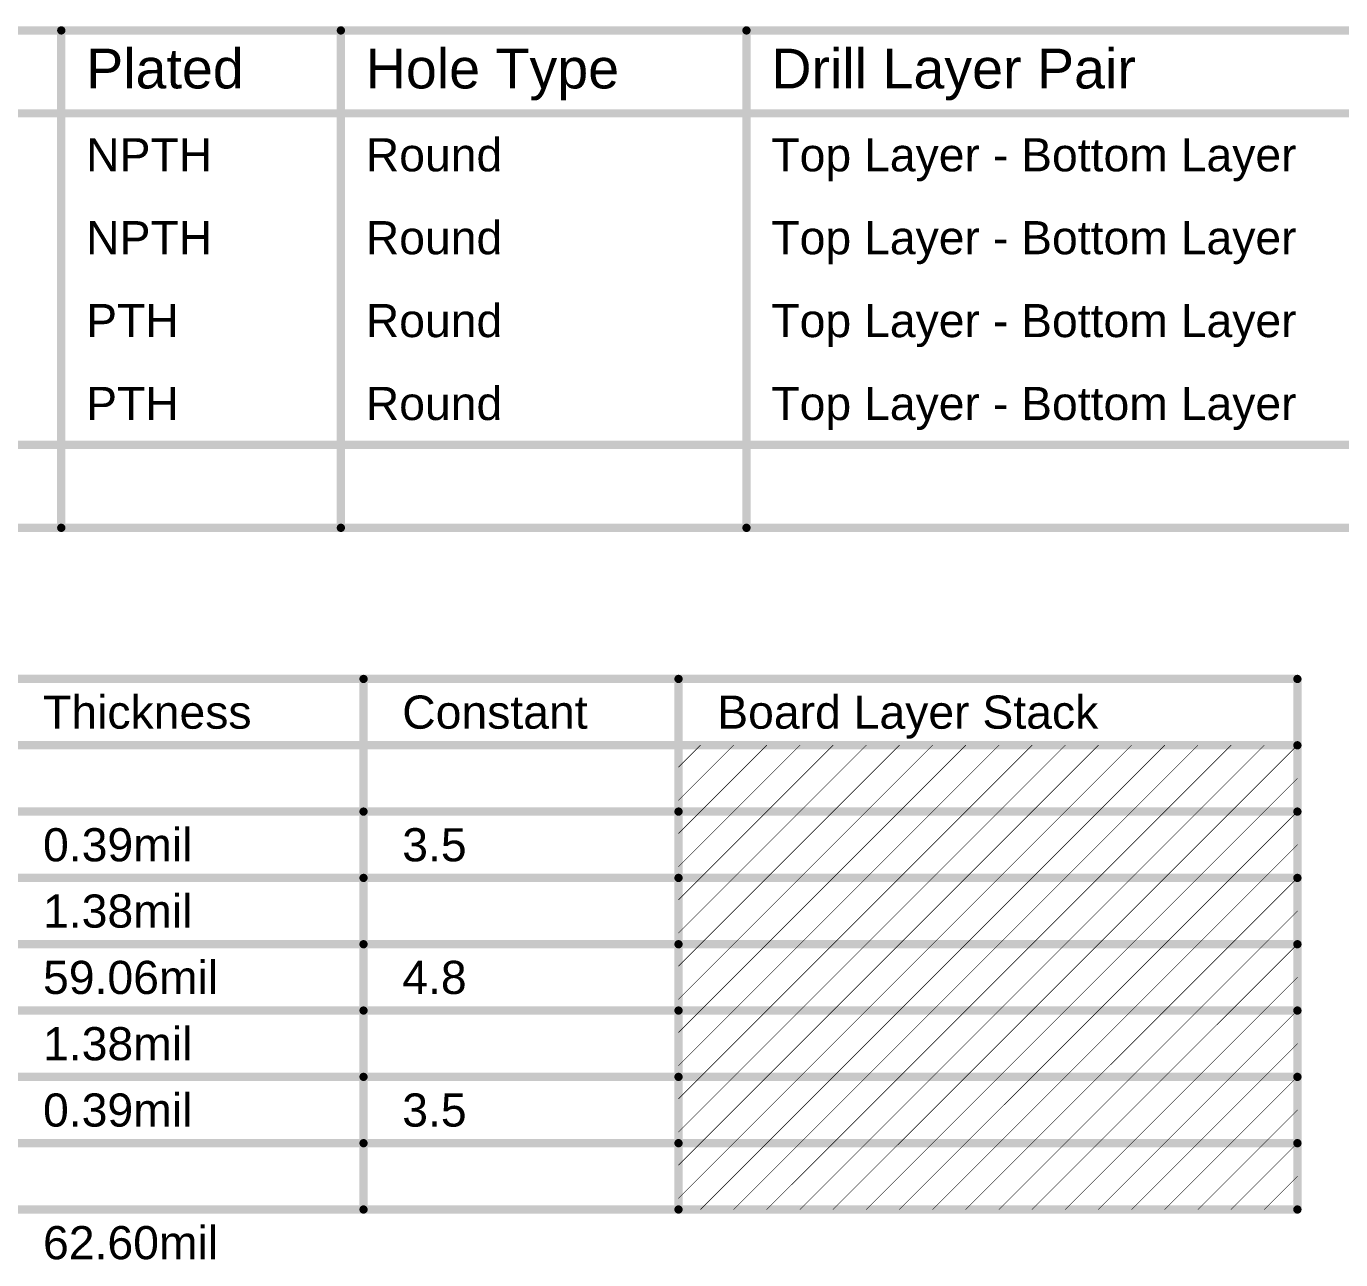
# Model space of a CAD drawing. Header units: inches. Extents: x -25 to 271, y -41 to 15.
# Drawn here: x 147.8 to 208.2, y -41.3 to 15.4 of the extents above; entities that cross this region are included whole.
import ezdxf

# ---------------------------------------------------------------- set-up
doc = ezdxf.new("R2010")
doc.units = ezdxf.units.IN
doc.layers.add('Drill Drawing', color=1, linetype='Continuous')
doc.layers.add('Fabrication', color=76, linetype='Continuous')
doc.styles.add('Arial', font='', dxfattribs={"height": 0.2})
doc.styles.get('Arial').set_extended_font_data('Arial')

msp = doc.modelspace()

# ---------------------------------------------------------------- linework, layer by layer
at = {"layer": 'Drill Drawing'}
for points in [[(90.97, 15.202, 0.381, 0.381, 0), (270.55, 15.202, 0.381, 0.381, 0)], [(149.4, -7.658, 0.381, 0.381, 0), (149.4, 15.202, 0.381, 0.381, 0)], [(162.249, -7.658, 0.381, 0.381, 0), (162.249, 15.202, 0.381, 0.381, 0)], [(180.888, -7.658, 0.381, 0.381, 0), (180.888, 15.202, 0.381, 0.381, 0)], [(90.97, 11.392, 0.381, 0.381, 0), (270.55, 11.392, 0.381, 0.381, 0)], [(90.97, -3.848, 0.381, 0.381, 0), (270.55, -3.848, 0.381, 0.381, 0)], [(90.97, -7.658, 0.381, 0.381, 0), (270.55, -7.658, 0.381, 0.381, 0)]]:
    msp.add_lwpolyline(points, format="xyseb", dxfattribs=at)
for points in [[(149.305, 15.202, 0.191, 0.191, 1), (149.495, 15.202, 0.191, 0.191, 1)], [(162.154, 15.202, 0.191, 0.191, 1), (162.344, 15.202, 0.191, 0.191, 1)], [(180.792, 15.202, 0.191, 0.191, 1), (180.983, 15.202, 0.191, 0.191, 1)], [(149.305, -7.658, 0.191, 0.191, 1), (149.495, -7.658, 0.191, 0.191, 1)], [(162.154, -7.658, 0.191, 0.191, 1), (162.344, -7.658, 0.191, 0.191, 1)], [(180.792, -7.658, 0.191, 0.191, 1), (180.983, -7.658, 0.191, 0.191, 1)]]:
    msp.add_lwpolyline(points, format="xyseb", close=True, dxfattribs=at)
at = {"layer": 'Fabrication'}
for points in [[(90.919, -14.605, 0.381, 0.381, 0), (206.204, -14.605, 0.381, 0.381, 0)], [(163.29, -38.989, 0.381, 0.381, 0), (163.29, -14.605, 0.381, 0.381, 0)], [(177.764, -38.989, 0.381, 0.381, 0), (177.764, -14.605, 0.381, 0.381, 0)], [(206.204, -38.989, 0.381, 0.381, 0), (206.204, -14.605, 0.381, 0.381, 0)], [(90.919, -17.653, 0.381, 0.381, 0), (206.204, -17.653, 0.381, 0.381, 0)], [(177.764, -20.185, 0.0254, 0.0254, 0), (180.296, -17.653, 0.0254, 0.0254, 0)], [(177.764, -18.661, 0.0254, 0.0254, 0), (178.772, -17.653, 0.0254, 0.0254, 0)], [(178.772, -20.701, 0.0254, 0.0254, 0), (181.82, -17.653, 0.0254, 0.0254, 0)], [(180.296, -20.701, 0.0254, 0.0254, 0), (183.344, -17.653, 0.0254, 0.0254, 0)], [(181.82, -20.701, 0.0254, 0.0254, 0), (184.868, -17.653, 0.0254, 0.0254, 0)], [(183.344, -20.701, 0.0254, 0.0254, 0), (186.392, -17.653, 0.0254, 0.0254, 0)], [(184.868, -20.701, 0.0254, 0.0254, 0), (187.916, -17.653, 0.0254, 0.0254, 0)], [(186.392, -20.701, 0.0254, 0.0254, 0), (189.44, -17.653, 0.0254, 0.0254, 0)], [(187.916, -20.701, 0.0254, 0.0254, 0), (190.964, -17.653, 0.0254, 0.0254, 0)], [(189.44, -20.701, 0.0254, 0.0254, 0), (192.488, -17.653, 0.0254, 0.0254, 0)], [(190.964, -20.701, 0.0254, 0.0254, 0), (194.012, -17.653, 0.0254, 0.0254, 0)], [(192.488, -20.701, 0.0254, 0.0254, 0), (195.536, -17.653, 0.0254, 0.0254, 0)], [(194.012, -20.701, 0.0254, 0.0254, 0), (197.06, -17.653, 0.0254, 0.0254, 0)], [(195.536, -20.701, 0.0254, 0.0254, 0), (198.584, -17.653, 0.0254, 0.0254, 0)], [(197.06, -20.701, 0.0254, 0.0254, 0), (200.108, -17.653, 0.0254, 0.0254, 0)], [(198.584, -20.701, 0.0254, 0.0254, 0), (201.632, -17.653, 0.0254, 0.0254, 0)], [(200.108, -20.701, 0.0254, 0.0254, 0), (203.156, -17.653, 0.0254, 0.0254, 0)], [(201.632, -20.701, 0.0254, 0.0254, 0), (204.68, -17.653, 0.0254, 0.0254, 0)], [(203.156, -20.701, 0.0254, 0.0254, 0), (206.204, -17.653, 0.0254, 0.0254, 0)], [(204.68, -20.701, 0.0254, 0.0254, 0), (206.204, -19.177, 0.0254, 0.0254, 0)], [(146.784, -20.701, 0.381, 0.381, 0), (163.29, -20.701, 0.381, 0.381, 0)], [(163.29, -20.701, 0.381, 0.381, 0), (177.764, -20.701, 0.381, 0.381, 0)], [(177.764, -20.701, 0.381, 0.381, 0), (206.204, -20.701, 0.381, 0.381, 0)], [(177.764, -23.233, 0.0254, 0.0254, 0), (180.296, -20.701, 0.0254, 0.0254, 0)], [(177.764, -21.709, 0.0254, 0.0254, 0), (178.772, -20.701, 0.0254, 0.0254, 0)], [(178.772, -23.749, 0.0254, 0.0254, 0), (181.82, -20.701, 0.0254, 0.0254, 0)], [(180.296, -23.749, 0.0254, 0.0254, 0), (183.344, -20.701, 0.0254, 0.0254, 0)], [(181.82, -23.749, 0.0254, 0.0254, 0), (184.868, -20.701, 0.0254, 0.0254, 0)], [(183.344, -23.749, 0.0254, 0.0254, 0), (186.392, -20.701, 0.0254, 0.0254, 0)], [(184.868, -23.749, 0.0254, 0.0254, 0), (187.916, -20.701, 0.0254, 0.0254, 0)], [(186.392, -23.749, 0.0254, 0.0254, 0), (189.44, -20.701, 0.0254, 0.0254, 0)], [(187.916, -23.749, 0.0254, 0.0254, 0), (190.964, -20.701, 0.0254, 0.0254, 0)], [(189.44, -23.749, 0.0254, 0.0254, 0), (192.488, -20.701, 0.0254, 0.0254, 0)], [(190.964, -23.749, 0.0254, 0.0254, 0), (194.012, -20.701, 0.0254, 0.0254, 0)], [(192.488, -23.749, 0.0254, 0.0254, 0), (195.536, -20.701, 0.0254, 0.0254, 0)], [(194.012, -23.749, 0.0254, 0.0254, 0), (197.06, -20.701, 0.0254, 0.0254, 0)], [(195.536, -23.749, 0.0254, 0.0254, 0), (198.584, -20.701, 0.0254, 0.0254, 0)], [(197.06, -23.749, 0.0254, 0.0254, 0), (200.108, -20.701, 0.0254, 0.0254, 0)], [(198.584, -23.749, 0.0254, 0.0254, 0), (201.632, -20.701, 0.0254, 0.0254, 0)], [(200.108, -23.749, 0.0254, 0.0254, 0), (203.156, -20.701, 0.0254, 0.0254, 0)], [(201.632, -23.749, 0.0254, 0.0254, 0), (204.68, -20.701, 0.0254, 0.0254, 0)], [(203.156, -23.749, 0.0254, 0.0254, 0), (206.204, -20.701, 0.0254, 0.0254, 0)], [(204.68, -23.749, 0.0254, 0.0254, 0), (206.204, -22.225, 0.0254, 0.0254, 0)], [(146.784, -23.749, 0.381, 0.381, 0), (163.29, -23.749, 0.381, 0.381, 0)], [(163.29, -23.749, 0.381, 0.381, 0), (177.764, -23.749, 0.381, 0.381, 0)], [(177.764, -23.749, 0.381, 0.381, 0), (206.204, -23.749, 0.381, 0.381, 0)], [(177.764, -26.281, 0.0254, 0.0254, 0), (180.296, -23.749, 0.0254, 0.0254, 0)], [(177.764, -24.757, 0.0254, 0.0254, 0), (178.772, -23.749, 0.0254, 0.0254, 0)], [(178.772, -26.797, 0.0254, 0.0254, 0), (181.82, -23.749, 0.0254, 0.0254, 0)], [(180.296, -26.797, 0.0254, 0.0254, 0), (183.344, -23.749, 0.0254, 0.0254, 0)], [(181.82, -26.797, 0.0254, 0.0254, 0), (184.868, -23.749, 0.0254, 0.0254, 0)], [(183.344, -26.797, 0.0254, 0.0254, 0), (186.392, -23.749, 0.0254, 0.0254, 0)], [(184.868, -26.797, 0.0254, 0.0254, 0), (187.916, -23.749, 0.0254, 0.0254, 0)], [(186.392, -26.797, 0.0254, 0.0254, 0), (189.44, -23.749, 0.0254, 0.0254, 0)], [(187.916, -26.797, 0.0254, 0.0254, 0), (190.964, -23.749, 0.0254, 0.0254, 0)], [(189.44, -26.797, 0.0254, 0.0254, 0), (192.488, -23.749, 0.0254, 0.0254, 0)], [(190.964, -26.797, 0.0254, 0.0254, 0), (194.012, -23.749, 0.0254, 0.0254, 0)], [(192.488, -26.797, 0.0254, 0.0254, 0), (195.536, -23.749, 0.0254, 0.0254, 0)], [(194.012, -26.797, 0.0254, 0.0254, 0), (197.06, -23.749, 0.0254, 0.0254, 0)], [(195.536, -26.797, 0.0254, 0.0254, 0), (198.584, -23.749, 0.0254, 0.0254, 0)], [(197.06, -26.797, 0.0254, 0.0254, 0), (200.108, -23.749, 0.0254, 0.0254, 0)], [(198.584, -26.797, 0.0254, 0.0254, 0), (201.632, -23.749, 0.0254, 0.0254, 0)], [(200.108, -26.797, 0.0254, 0.0254, 0), (203.156, -23.749, 0.0254, 0.0254, 0)], [(201.632, -26.797, 0.0254, 0.0254, 0), (204.68, -23.749, 0.0254, 0.0254, 0)], [(203.156, -26.797, 0.0254, 0.0254, 0), (206.204, -23.749, 0.0254, 0.0254, 0)], [(204.68, -26.797, 0.0254, 0.0254, 0), (206.204, -25.273, 0.0254, 0.0254, 0)], [(146.784, -26.797, 0.381, 0.381, 0), (163.29, -26.797, 0.381, 0.381, 0)], [(163.29, -26.797, 0.381, 0.381, 0), (177.764, -26.797, 0.381, 0.381, 0)], [(177.764, -26.797, 0.381, 0.381, 0), (206.204, -26.797, 0.381, 0.381, 0)], [(177.764, -29.329, 0.0254, 0.0254, 0), (180.296, -26.797, 0.0254, 0.0254, 0)], [(177.764, -27.805, 0.0254, 0.0254, 0), (178.772, -26.797, 0.0254, 0.0254, 0)], [(178.772, -29.845, 0.0254, 0.0254, 0), (181.82, -26.797, 0.0254, 0.0254, 0)], [(180.296, -29.845, 0.0254, 0.0254, 0), (183.344, -26.797, 0.0254, 0.0254, 0)], [(181.82, -29.845, 0.0254, 0.0254, 0), (184.868, -26.797, 0.0254, 0.0254, 0)], [(183.344, -29.845, 0.0254, 0.0254, 0), (186.392, -26.797, 0.0254, 0.0254, 0)], [(184.868, -29.845, 0.0254, 0.0254, 0), (187.916, -26.797, 0.0254, 0.0254, 0)], [(186.392, -29.845, 0.0254, 0.0254, 0), (189.44, -26.797, 0.0254, 0.0254, 0)], [(187.916, -29.845, 0.0254, 0.0254, 0), (190.964, -26.797, 0.0254, 0.0254, 0)], [(189.44, -29.845, 0.0254, 0.0254, 0), (192.488, -26.797, 0.0254, 0.0254, 0)], [(190.964, -29.845, 0.0254, 0.0254, 0), (194.012, -26.797, 0.0254, 0.0254, 0)], [(192.488, -29.845, 0.0254, 0.0254, 0), (195.536, -26.797, 0.0254, 0.0254, 0)], [(194.012, -29.845, 0.0254, 0.0254, 0), (197.06, -26.797, 0.0254, 0.0254, 0)], [(195.536, -29.845, 0.0254, 0.0254, 0), (198.584, -26.797, 0.0254, 0.0254, 0)], [(197.06, -29.845, 0.0254, 0.0254, 0), (200.108, -26.797, 0.0254, 0.0254, 0)], [(198.584, -29.845, 0.0254, 0.0254, 0), (201.632, -26.797, 0.0254, 0.0254, 0)], [(200.108, -29.845, 0.0254, 0.0254, 0), (203.156, -26.797, 0.0254, 0.0254, 0)], [(201.632, -29.845, 0.0254, 0.0254, 0), (204.68, -26.797, 0.0254, 0.0254, 0)], [(203.156, -29.845, 0.0254, 0.0254, 0), (206.204, -26.797, 0.0254, 0.0254, 0)], [(204.68, -29.845, 0.0254, 0.0254, 0), (206.204, -28.321, 0.0254, 0.0254, 0)], [(146.784, -29.845, 0.381, 0.381, 0), (163.29, -29.845, 0.381, 0.381, 0)], [(163.29, -29.845, 0.381, 0.381, 0), (177.764, -29.845, 0.381, 0.381, 0)], [(177.764, -29.845, 0.381, 0.381, 0), (206.204, -29.845, 0.381, 0.381, 0)], [(177.764, -32.377, 0.0254, 0.0254, 0), (180.296, -29.845, 0.0254, 0.0254, 0)], [(177.764, -30.853, 0.0254, 0.0254, 0), (178.772, -29.845, 0.0254, 0.0254, 0)], [(178.772, -32.893, 0.0254, 0.0254, 0), (181.82, -29.845, 0.0254, 0.0254, 0)], [(180.296, -32.893, 0.0254, 0.0254, 0), (183.344, -29.845, 0.0254, 0.0254, 0)], [(181.82, -32.893, 0.0254, 0.0254, 0), (184.868, -29.845, 0.0254, 0.0254, 0)], [(183.344, -32.893, 0.0254, 0.0254, 0), (186.392, -29.845, 0.0254, 0.0254, 0)], [(184.868, -32.893, 0.0254, 0.0254, 0), (187.916, -29.845, 0.0254, 0.0254, 0)], [(186.392, -32.893, 0.0254, 0.0254, 0), (189.44, -29.845, 0.0254, 0.0254, 0)], [(187.916, -32.893, 0.0254, 0.0254, 0), (190.964, -29.845, 0.0254, 0.0254, 0)], [(189.44, -32.893, 0.0254, 0.0254, 0), (192.488, -29.845, 0.0254, 0.0254, 0)], [(190.964, -32.893, 0.0254, 0.0254, 0), (194.012, -29.845, 0.0254, 0.0254, 0)], [(192.488, -32.893, 0.0254, 0.0254, 0), (195.536, -29.845, 0.0254, 0.0254, 0)], [(194.012, -32.893, 0.0254, 0.0254, 0), (197.06, -29.845, 0.0254, 0.0254, 0)], [(195.536, -32.893, 0.0254, 0.0254, 0), (198.584, -29.845, 0.0254, 0.0254, 0)], [(197.06, -32.893, 0.0254, 0.0254, 0), (200.108, -29.845, 0.0254, 0.0254, 0)], [(198.584, -32.893, 0.0254, 0.0254, 0), (201.632, -29.845, 0.0254, 0.0254, 0)], [(200.108, -32.893, 0.0254, 0.0254, 0), (203.156, -29.845, 0.0254, 0.0254, 0)], [(201.632, -32.893, 0.0254, 0.0254, 0), (204.68, -29.845, 0.0254, 0.0254, 0)], [(203.156, -32.893, 0.0254, 0.0254, 0), (206.204, -29.845, 0.0254, 0.0254, 0)], [(204.68, -32.893, 0.0254, 0.0254, 0), (206.204, -31.369, 0.0254, 0.0254, 0)], [(146.784, -32.893, 0.381, 0.381, 0), (163.29, -32.893, 0.381, 0.381, 0)], [(163.29, -32.893, 0.381, 0.381, 0), (177.764, -32.893, 0.381, 0.381, 0)], [(177.764, -32.893, 0.381, 0.381, 0), (206.204, -32.893, 0.381, 0.381, 0)], [(177.764, -35.425, 0.0254, 0.0254, 0), (180.296, -32.893, 0.0254, 0.0254, 0)], [(177.764, -33.901, 0.0254, 0.0254, 0), (178.772, -32.893, 0.0254, 0.0254, 0)], [(178.772, -35.941, 0.0254, 0.0254, 0), (181.82, -32.893, 0.0254, 0.0254, 0)], [(180.296, -35.941, 0.0254, 0.0254, 0), (183.344, -32.893, 0.0254, 0.0254, 0)], [(181.82, -35.941, 0.0254, 0.0254, 0), (184.868, -32.893, 0.0254, 0.0254, 0)], [(183.344, -35.941, 0.0254, 0.0254, 0), (186.392, -32.893, 0.0254, 0.0254, 0)], [(184.868, -35.941, 0.0254, 0.0254, 0), (187.916, -32.893, 0.0254, 0.0254, 0)], [(186.392, -35.941, 0.0254, 0.0254, 0), (189.44, -32.893, 0.0254, 0.0254, 0)], [(187.916, -35.941, 0.0254, 0.0254, 0), (190.964, -32.893, 0.0254, 0.0254, 0)], [(189.44, -35.941, 0.0254, 0.0254, 0), (192.488, -32.893, 0.0254, 0.0254, 0)], [(190.964, -35.941, 0.0254, 0.0254, 0), (194.012, -32.893, 0.0254, 0.0254, 0)], [(192.488, -35.941, 0.0254, 0.0254, 0), (195.536, -32.893, 0.0254, 0.0254, 0)], [(194.012, -35.941, 0.0254, 0.0254, 0), (197.06, -32.893, 0.0254, 0.0254, 0)], [(195.536, -35.941, 0.0254, 0.0254, 0), (198.584, -32.893, 0.0254, 0.0254, 0)], [(197.06, -35.941, 0.0254, 0.0254, 0), (200.108, -32.893, 0.0254, 0.0254, 0)], [(198.584, -35.941, 0.0254, 0.0254, 0), (201.632, -32.893, 0.0254, 0.0254, 0)], [(200.108, -35.941, 0.0254, 0.0254, 0), (203.156, -32.893, 0.0254, 0.0254, 0)], [(201.632, -35.941, 0.0254, 0.0254, 0), (204.68, -32.893, 0.0254, 0.0254, 0)], [(203.156, -35.941, 0.0254, 0.0254, 0), (206.204, -32.893, 0.0254, 0.0254, 0)], [(204.68, -35.941, 0.0254, 0.0254, 0), (206.204, -34.417, 0.0254, 0.0254, 0)], [(146.784, -35.941, 0.381, 0.381, 0), (163.29, -35.941, 0.381, 0.381, 0)], [(163.29, -35.941, 0.381, 0.381, 0), (177.764, -35.941, 0.381, 0.381, 0)], [(177.764, -35.941, 0.381, 0.381, 0), (206.204, -35.941, 0.381, 0.381, 0)], [(177.764, -38.473, 0.0254, 0.0254, 0), (180.296, -35.941, 0.0254, 0.0254, 0)], [(177.764, -36.949, 0.0254, 0.0254, 0), (178.772, -35.941, 0.0254, 0.0254, 0)], [(178.772, -38.989, 0.0254, 0.0254, 0), (181.82, -35.941, 0.0254, 0.0254, 0)], [(180.296, -38.989, 0.0254, 0.0254, 0), (183.344, -35.941, 0.0254, 0.0254, 0)], [(181.82, -38.989, 0.0254, 0.0254, 0), (184.868, -35.941, 0.0254, 0.0254, 0)], [(183.344, -38.989, 0.0254, 0.0254, 0), (186.392, -35.941, 0.0254, 0.0254, 0)], [(184.868, -38.989, 0.0254, 0.0254, 0), (187.916, -35.941, 0.0254, 0.0254, 0)], [(186.392, -38.989, 0.0254, 0.0254, 0), (189.44, -35.941, 0.0254, 0.0254, 0)], [(187.916, -38.989, 0.0254, 0.0254, 0), (190.964, -35.941, 0.0254, 0.0254, 0)], [(189.44, -38.989, 0.0254, 0.0254, 0), (192.488, -35.941, 0.0254, 0.0254, 0)], [(190.964, -38.989, 0.0254, 0.0254, 0), (194.012, -35.941, 0.0254, 0.0254, 0)], [(192.488, -38.989, 0.0254, 0.0254, 0), (195.536, -35.941, 0.0254, 0.0254, 0)], [(194.012, -38.989, 0.0254, 0.0254, 0), (197.06, -35.941, 0.0254, 0.0254, 0)], [(195.536, -38.989, 0.0254, 0.0254, 0), (198.584, -35.941, 0.0254, 0.0254, 0)], [(197.06, -38.989, 0.0254, 0.0254, 0), (200.108, -35.941, 0.0254, 0.0254, 0)], [(198.584, -38.989, 0.0254, 0.0254, 0), (201.632, -35.941, 0.0254, 0.0254, 0)], [(200.108, -38.989, 0.0254, 0.0254, 0), (203.156, -35.941, 0.0254, 0.0254, 0)], [(201.632, -38.989, 0.0254, 0.0254, 0), (204.68, -35.941, 0.0254, 0.0254, 0)], [(203.156, -38.989, 0.0254, 0.0254, 0), (206.204, -35.941, 0.0254, 0.0254, 0)], [(204.68, -38.989, 0.0254, 0.0254, 0), (206.204, -37.465, 0.0254, 0.0254, 0)], [(146.784, -38.989, 0.381, 0.381, 0), (163.29, -38.989, 0.381, 0.381, 0)], [(163.29, -38.989, 0.381, 0.381, 0), (177.764, -38.989, 0.381, 0.381, 0)], [(177.764, -38.989, 0.381, 0.381, 0), (206.204, -38.989, 0.381, 0.381, 0)]]:
    msp.add_lwpolyline(points, format="xyseb", dxfattribs=at)
for points in [[(163.195, -14.605, 0.191, 0.191, 1), (163.385, -14.605, 0.191, 0.191, 1)], [(177.669, -14.605, 0.191, 0.191, 1), (177.86, -14.605, 0.191, 0.191, 1)], [(206.109, -14.605, 0.191, 0.191, 1), (206.3, -14.605, 0.191, 0.191, 1)], [(206.109, -14.605, 0.191, 0.191, 1), (206.3, -14.605, 0.191, 0.191, 1)], [(206.109, -17.653, 0.191, 0.191, 1), (206.3, -17.653, 0.191, 0.191, 1)], [(178.766, -17.653, 0.0127, 0.0127, 1), (178.779, -17.653, 0.0127, 0.0127, 1)], [(180.29, -17.653, 0.0127, 0.0127, 1), (180.303, -17.653, 0.0127, 0.0127, 1)], [(181.814, -17.653, 0.0127, 0.0127, 1), (181.827, -17.653, 0.0127, 0.0127, 1)], [(183.338, -17.653, 0.0127, 0.0127, 1), (183.351, -17.653, 0.0127, 0.0127, 1)], [(184.862, -17.653, 0.0127, 0.0127, 1), (184.875, -17.653, 0.0127, 0.0127, 1)], [(186.386, -17.653, 0.0127, 0.0127, 1), (186.399, -17.653, 0.0127, 0.0127, 1)], [(187.91, -17.653, 0.0127, 0.0127, 1), (187.923, -17.653, 0.0127, 0.0127, 1)], [(189.434, -17.653, 0.0127, 0.0127, 1), (189.447, -17.653, 0.0127, 0.0127, 1)], [(190.958, -17.653, 0.0127, 0.0127, 1), (190.971, -17.653, 0.0127, 0.0127, 1)], [(192.482, -17.653, 0.0127, 0.0127, 1), (192.495, -17.653, 0.0127, 0.0127, 1)], [(194.006, -17.653, 0.0127, 0.0127, 1), (194.019, -17.653, 0.0127, 0.0127, 1)], [(195.53, -17.653, 0.0127, 0.0127, 1), (195.543, -17.653, 0.0127, 0.0127, 1)], [(197.054, -17.653, 0.0127, 0.0127, 1), (197.067, -17.653, 0.0127, 0.0127, 1)], [(198.578, -17.653, 0.0127, 0.0127, 1), (198.591, -17.653, 0.0127, 0.0127, 1)], [(200.102, -17.653, 0.0127, 0.0127, 1), (200.115, -17.653, 0.0127, 0.0127, 1)], [(201.626, -17.653, 0.0127, 0.0127, 1), (201.639, -17.653, 0.0127, 0.0127, 1)], [(203.15, -17.653, 0.0127, 0.0127, 1), (203.163, -17.653, 0.0127, 0.0127, 1)], [(204.674, -17.653, 0.0127, 0.0127, 1), (204.687, -17.653, 0.0127, 0.0127, 1)], [(206.198, -17.653, 0.0127, 0.0127, 1), (206.211, -17.653, 0.0127, 0.0127, 1)], [(177.758, -18.661, 0.0127, 0.0127, 1), (177.771, -18.661, 0.0127, 0.0127, 1)], [(206.198, -19.177, 0.0127, 0.0127, 1), (206.211, -19.177, 0.0127, 0.0127, 1)], [(163.195, -20.701, 0.191, 0.191, 1), (163.385, -20.701, 0.191, 0.191, 1)], [(163.195, -20.701, 0.191, 0.191, 1), (163.385, -20.701, 0.191, 0.191, 1)], [(177.669, -20.701, 0.191, 0.191, 1), (177.86, -20.701, 0.191, 0.191, 1)], [(177.669, -20.701, 0.191, 0.191, 1), (177.86, -20.701, 0.191, 0.191, 1)], [(177.758, -20.185, 0.0127, 0.0127, 1), (177.771, -20.185, 0.0127, 0.0127, 1)], [(206.109, -20.701, 0.191, 0.191, 1), (206.3, -20.701, 0.191, 0.191, 1)], [(178.766, -20.701, 0.0127, 0.0127, 1), (178.779, -20.701, 0.0127, 0.0127, 1)], [(178.766, -20.701, 0.0127, 0.0127, 1), (178.779, -20.701, 0.0127, 0.0127, 1)], [(180.29, -20.701, 0.0127, 0.0127, 1), (180.303, -20.701, 0.0127, 0.0127, 1)], [(180.29, -20.701, 0.0127, 0.0127, 1), (180.303, -20.701, 0.0127, 0.0127, 1)], [(181.814, -20.701, 0.0127, 0.0127, 1), (181.827, -20.701, 0.0127, 0.0127, 1)], [(181.814, -20.701, 0.0127, 0.0127, 1), (181.827, -20.701, 0.0127, 0.0127, 1)], [(183.338, -20.701, 0.0127, 0.0127, 1), (183.351, -20.701, 0.0127, 0.0127, 1)], [(183.338, -20.701, 0.0127, 0.0127, 1), (183.351, -20.701, 0.0127, 0.0127, 1)], [(184.862, -20.701, 0.0127, 0.0127, 1), (184.875, -20.701, 0.0127, 0.0127, 1)], [(184.862, -20.701, 0.0127, 0.0127, 1), (184.875, -20.701, 0.0127, 0.0127, 1)], [(186.386, -20.701, 0.0127, 0.0127, 1), (186.399, -20.701, 0.0127, 0.0127, 1)], [(186.386, -20.701, 0.0127, 0.0127, 1), (186.399, -20.701, 0.0127, 0.0127, 1)], [(187.91, -20.701, 0.0127, 0.0127, 1), (187.923, -20.701, 0.0127, 0.0127, 1)], [(187.91, -20.701, 0.0127, 0.0127, 1), (187.923, -20.701, 0.0127, 0.0127, 1)], [(189.434, -20.701, 0.0127, 0.0127, 1), (189.447, -20.701, 0.0127, 0.0127, 1)], [(189.434, -20.701, 0.0127, 0.0127, 1), (189.447, -20.701, 0.0127, 0.0127, 1)], [(190.958, -20.701, 0.0127, 0.0127, 1), (190.971, -20.701, 0.0127, 0.0127, 1)], [(190.958, -20.701, 0.0127, 0.0127, 1), (190.971, -20.701, 0.0127, 0.0127, 1)], [(192.482, -20.701, 0.0127, 0.0127, 1), (192.495, -20.701, 0.0127, 0.0127, 1)], [(192.482, -20.701, 0.0127, 0.0127, 1), (192.495, -20.701, 0.0127, 0.0127, 1)], [(194.006, -20.701, 0.0127, 0.0127, 1), (194.019, -20.701, 0.0127, 0.0127, 1)], [(194.006, -20.701, 0.0127, 0.0127, 1), (194.019, -20.701, 0.0127, 0.0127, 1)], [(195.53, -20.701, 0.0127, 0.0127, 1), (195.543, -20.701, 0.0127, 0.0127, 1)], [(195.53, -20.701, 0.0127, 0.0127, 1), (195.543, -20.701, 0.0127, 0.0127, 1)], [(197.054, -20.701, 0.0127, 0.0127, 1), (197.067, -20.701, 0.0127, 0.0127, 1)], [(197.054, -20.701, 0.0127, 0.0127, 1), (197.067, -20.701, 0.0127, 0.0127, 1)], [(198.578, -20.701, 0.0127, 0.0127, 1), (198.591, -20.701, 0.0127, 0.0127, 1)], [(198.578, -20.701, 0.0127, 0.0127, 1), (198.591, -20.701, 0.0127, 0.0127, 1)], [(200.102, -20.701, 0.0127, 0.0127, 1), (200.115, -20.701, 0.0127, 0.0127, 1)], [(200.102, -20.701, 0.0127, 0.0127, 1), (200.115, -20.701, 0.0127, 0.0127, 1)], [(201.626, -20.701, 0.0127, 0.0127, 1), (201.639, -20.701, 0.0127, 0.0127, 1)], [(201.626, -20.701, 0.0127, 0.0127, 1), (201.639, -20.701, 0.0127, 0.0127, 1)], [(203.15, -20.701, 0.0127, 0.0127, 1), (203.163, -20.701, 0.0127, 0.0127, 1)], [(203.15, -20.701, 0.0127, 0.0127, 1), (203.163, -20.701, 0.0127, 0.0127, 1)], [(204.674, -20.701, 0.0127, 0.0127, 1), (204.687, -20.701, 0.0127, 0.0127, 1)], [(204.674, -20.701, 0.0127, 0.0127, 1), (204.687, -20.701, 0.0127, 0.0127, 1)], [(206.198, -20.701, 0.0127, 0.0127, 1), (206.211, -20.701, 0.0127, 0.0127, 1)], [(177.758, -21.709, 0.0127, 0.0127, 1), (177.771, -21.709, 0.0127, 0.0127, 1)], [(206.198, -22.225, 0.0127, 0.0127, 1), (206.211, -22.225, 0.0127, 0.0127, 1)], [(177.758, -23.233, 0.0127, 0.0127, 1), (177.771, -23.233, 0.0127, 0.0127, 1)], [(163.195, -23.749, 0.191, 0.191, 1), (163.385, -23.749, 0.191, 0.191, 1)], [(163.195, -23.749, 0.191, 0.191, 1), (163.385, -23.749, 0.191, 0.191, 1)], [(177.669, -23.749, 0.191, 0.191, 1), (177.86, -23.749, 0.191, 0.191, 1)], [(177.669, -23.749, 0.191, 0.191, 1), (177.86, -23.749, 0.191, 0.191, 1)], [(178.766, -23.749, 0.0127, 0.0127, 1), (178.779, -23.749, 0.0127, 0.0127, 1)], [(178.766, -23.749, 0.0127, 0.0127, 1), (178.779, -23.749, 0.0127, 0.0127, 1)], [(180.29, -23.749, 0.0127, 0.0127, 1), (180.303, -23.749, 0.0127, 0.0127, 1)], [(180.29, -23.749, 0.0127, 0.0127, 1), (180.303, -23.749, 0.0127, 0.0127, 1)], [(181.814, -23.749, 0.0127, 0.0127, 1), (181.827, -23.749, 0.0127, 0.0127, 1)], [(181.814, -23.749, 0.0127, 0.0127, 1), (181.827, -23.749, 0.0127, 0.0127, 1)], [(183.338, -23.749, 0.0127, 0.0127, 1), (183.351, -23.749, 0.0127, 0.0127, 1)], [(183.338, -23.749, 0.0127, 0.0127, 1), (183.351, -23.749, 0.0127, 0.0127, 1)], [(184.862, -23.749, 0.0127, 0.0127, 1), (184.875, -23.749, 0.0127, 0.0127, 1)], [(184.862, -23.749, 0.0127, 0.0127, 1), (184.875, -23.749, 0.0127, 0.0127, 1)], [(186.386, -23.749, 0.0127, 0.0127, 1), (186.399, -23.749, 0.0127, 0.0127, 1)], [(186.386, -23.749, 0.0127, 0.0127, 1), (186.399, -23.749, 0.0127, 0.0127, 1)], [(187.91, -23.749, 0.0127, 0.0127, 1), (187.923, -23.749, 0.0127, 0.0127, 1)], [(187.91, -23.749, 0.0127, 0.0127, 1), (187.923, -23.749, 0.0127, 0.0127, 1)], [(189.434, -23.749, 0.0127, 0.0127, 1), (189.447, -23.749, 0.0127, 0.0127, 1)], [(189.434, -23.749, 0.0127, 0.0127, 1), (189.447, -23.749, 0.0127, 0.0127, 1)], [(190.958, -23.749, 0.0127, 0.0127, 1), (190.971, -23.749, 0.0127, 0.0127, 1)], [(190.958, -23.749, 0.0127, 0.0127, 1), (190.971, -23.749, 0.0127, 0.0127, 1)], [(192.482, -23.749, 0.0127, 0.0127, 1), (192.495, -23.749, 0.0127, 0.0127, 1)], [(192.482, -23.749, 0.0127, 0.0127, 1), (192.495, -23.749, 0.0127, 0.0127, 1)], [(194.006, -23.749, 0.0127, 0.0127, 1), (194.019, -23.749, 0.0127, 0.0127, 1)], [(194.006, -23.749, 0.0127, 0.0127, 1), (194.019, -23.749, 0.0127, 0.0127, 1)], [(195.53, -23.749, 0.0127, 0.0127, 1), (195.543, -23.749, 0.0127, 0.0127, 1)], [(195.53, -23.749, 0.0127, 0.0127, 1), (195.543, -23.749, 0.0127, 0.0127, 1)], [(197.054, -23.749, 0.0127, 0.0127, 1), (197.067, -23.749, 0.0127, 0.0127, 1)], [(197.054, -23.749, 0.0127, 0.0127, 1), (197.067, -23.749, 0.0127, 0.0127, 1)], [(198.578, -23.749, 0.0127, 0.0127, 1), (198.591, -23.749, 0.0127, 0.0127, 1)], [(198.578, -23.749, 0.0127, 0.0127, 1), (198.591, -23.749, 0.0127, 0.0127, 1)], [(200.102, -23.749, 0.0127, 0.0127, 1), (200.115, -23.749, 0.0127, 0.0127, 1)], [(200.102, -23.749, 0.0127, 0.0127, 1), (200.115, -23.749, 0.0127, 0.0127, 1)], [(201.626, -23.749, 0.0127, 0.0127, 1), (201.639, -23.749, 0.0127, 0.0127, 1)], [(201.626, -23.749, 0.0127, 0.0127, 1), (201.639, -23.749, 0.0127, 0.0127, 1)], [(203.15, -23.749, 0.0127, 0.0127, 1), (203.163, -23.749, 0.0127, 0.0127, 1)], [(203.15, -23.749, 0.0127, 0.0127, 1), (203.163, -23.749, 0.0127, 0.0127, 1)], [(204.674, -23.749, 0.0127, 0.0127, 1), (204.687, -23.749, 0.0127, 0.0127, 1)], [(204.674, -23.749, 0.0127, 0.0127, 1), (204.687, -23.749, 0.0127, 0.0127, 1)], [(206.109, -23.749, 0.191, 0.191, 1), (206.3, -23.749, 0.191, 0.191, 1)], [(206.198, -23.749, 0.0127, 0.0127, 1), (206.211, -23.749, 0.0127, 0.0127, 1)], [(177.758, -24.757, 0.0127, 0.0127, 1), (177.771, -24.757, 0.0127, 0.0127, 1)], [(206.198, -25.273, 0.0127, 0.0127, 1), (206.211, -25.273, 0.0127, 0.0127, 1)], [(177.758, -26.281, 0.0127, 0.0127, 1), (177.771, -26.281, 0.0127, 0.0127, 1)], [(163.195, -26.797, 0.191, 0.191, 1), (163.385, -26.797, 0.191, 0.191, 1)], [(163.195, -26.797, 0.191, 0.191, 1), (163.385, -26.797, 0.191, 0.191, 1)], [(177.669, -26.797, 0.191, 0.191, 1), (177.86, -26.797, 0.191, 0.191, 1)], [(177.669, -26.797, 0.191, 0.191, 1), (177.86, -26.797, 0.191, 0.191, 1)], [(178.766, -26.797, 0.0127, 0.0127, 1), (178.779, -26.797, 0.0127, 0.0127, 1)], [(178.766, -26.797, 0.0127, 0.0127, 1), (178.779, -26.797, 0.0127, 0.0127, 1)], [(180.29, -26.797, 0.0127, 0.0127, 1), (180.303, -26.797, 0.0127, 0.0127, 1)], [(180.29, -26.797, 0.0127, 0.0127, 1), (180.303, -26.797, 0.0127, 0.0127, 1)], [(181.814, -26.797, 0.0127, 0.0127, 1), (181.827, -26.797, 0.0127, 0.0127, 1)], [(181.814, -26.797, 0.0127, 0.0127, 1), (181.827, -26.797, 0.0127, 0.0127, 1)], [(183.338, -26.797, 0.0127, 0.0127, 1), (183.351, -26.797, 0.0127, 0.0127, 1)], [(183.338, -26.797, 0.0127, 0.0127, 1), (183.351, -26.797, 0.0127, 0.0127, 1)], [(184.862, -26.797, 0.0127, 0.0127, 1), (184.875, -26.797, 0.0127, 0.0127, 1)], [(184.862, -26.797, 0.0127, 0.0127, 1), (184.875, -26.797, 0.0127, 0.0127, 1)], [(186.386, -26.797, 0.0127, 0.0127, 1), (186.399, -26.797, 0.0127, 0.0127, 1)], [(186.386, -26.797, 0.0127, 0.0127, 1), (186.399, -26.797, 0.0127, 0.0127, 1)], [(187.91, -26.797, 0.0127, 0.0127, 1), (187.923, -26.797, 0.0127, 0.0127, 1)], [(187.91, -26.797, 0.0127, 0.0127, 1), (187.923, -26.797, 0.0127, 0.0127, 1)], [(189.434, -26.797, 0.0127, 0.0127, 1), (189.447, -26.797, 0.0127, 0.0127, 1)], [(189.434, -26.797, 0.0127, 0.0127, 1), (189.447, -26.797, 0.0127, 0.0127, 1)], [(190.958, -26.797, 0.0127, 0.0127, 1), (190.971, -26.797, 0.0127, 0.0127, 1)], [(190.958, -26.797, 0.0127, 0.0127, 1), (190.971, -26.797, 0.0127, 0.0127, 1)], [(192.482, -26.797, 0.0127, 0.0127, 1), (192.495, -26.797, 0.0127, 0.0127, 1)], [(192.482, -26.797, 0.0127, 0.0127, 1), (192.495, -26.797, 0.0127, 0.0127, 1)], [(194.006, -26.797, 0.0127, 0.0127, 1), (194.019, -26.797, 0.0127, 0.0127, 1)], [(194.006, -26.797, 0.0127, 0.0127, 1), (194.019, -26.797, 0.0127, 0.0127, 1)], [(195.53, -26.797, 0.0127, 0.0127, 1), (195.543, -26.797, 0.0127, 0.0127, 1)], [(195.53, -26.797, 0.0127, 0.0127, 1), (195.543, -26.797, 0.0127, 0.0127, 1)], [(197.054, -26.797, 0.0127, 0.0127, 1), (197.067, -26.797, 0.0127, 0.0127, 1)], [(197.054, -26.797, 0.0127, 0.0127, 1), (197.067, -26.797, 0.0127, 0.0127, 1)], [(198.578, -26.797, 0.0127, 0.0127, 1), (198.591, -26.797, 0.0127, 0.0127, 1)], [(198.578, -26.797, 0.0127, 0.0127, 1), (198.591, -26.797, 0.0127, 0.0127, 1)], [(200.102, -26.797, 0.0127, 0.0127, 1), (200.115, -26.797, 0.0127, 0.0127, 1)], [(200.102, -26.797, 0.0127, 0.0127, 1), (200.115, -26.797, 0.0127, 0.0127, 1)], [(201.626, -26.797, 0.0127, 0.0127, 1), (201.639, -26.797, 0.0127, 0.0127, 1)], [(201.626, -26.797, 0.0127, 0.0127, 1), (201.639, -26.797, 0.0127, 0.0127, 1)], [(203.15, -26.797, 0.0127, 0.0127, 1), (203.163, -26.797, 0.0127, 0.0127, 1)], [(203.15, -26.797, 0.0127, 0.0127, 1), (203.163, -26.797, 0.0127, 0.0127, 1)], [(204.674, -26.797, 0.0127, 0.0127, 1), (204.687, -26.797, 0.0127, 0.0127, 1)], [(204.674, -26.797, 0.0127, 0.0127, 1), (204.687, -26.797, 0.0127, 0.0127, 1)], [(206.109, -26.797, 0.191, 0.191, 1), (206.3, -26.797, 0.191, 0.191, 1)], [(206.198, -26.797, 0.0127, 0.0127, 1), (206.211, -26.797, 0.0127, 0.0127, 1)], [(177.758, -27.805, 0.0127, 0.0127, 1), (177.771, -27.805, 0.0127, 0.0127, 1)], [(206.198, -28.321, 0.0127, 0.0127, 1), (206.211, -28.321, 0.0127, 0.0127, 1)], [(177.758, -29.329, 0.0127, 0.0127, 1), (177.771, -29.329, 0.0127, 0.0127, 1)], [(163.195, -29.845, 0.191, 0.191, 1), (163.385, -29.845, 0.191, 0.191, 1)], [(163.195, -29.845, 0.191, 0.191, 1), (163.385, -29.845, 0.191, 0.191, 1)], [(177.669, -29.845, 0.191, 0.191, 1), (177.86, -29.845, 0.191, 0.191, 1)], [(177.669, -29.845, 0.191, 0.191, 1), (177.86, -29.845, 0.191, 0.191, 1)], [(178.766, -29.845, 0.0127, 0.0127, 1), (178.779, -29.845, 0.0127, 0.0127, 1)], [(178.766, -29.845, 0.0127, 0.0127, 1), (178.779, -29.845, 0.0127, 0.0127, 1)], [(180.29, -29.845, 0.0127, 0.0127, 1), (180.303, -29.845, 0.0127, 0.0127, 1)], [(180.29, -29.845, 0.0127, 0.0127, 1), (180.303, -29.845, 0.0127, 0.0127, 1)], [(181.814, -29.845, 0.0127, 0.0127, 1), (181.827, -29.845, 0.0127, 0.0127, 1)], [(181.814, -29.845, 0.0127, 0.0127, 1), (181.827, -29.845, 0.0127, 0.0127, 1)], [(183.338, -29.845, 0.0127, 0.0127, 1), (183.351, -29.845, 0.0127, 0.0127, 1)], [(183.338, -29.845, 0.0127, 0.0127, 1), (183.351, -29.845, 0.0127, 0.0127, 1)], [(184.862, -29.845, 0.0127, 0.0127, 1), (184.875, -29.845, 0.0127, 0.0127, 1)], [(184.862, -29.845, 0.0127, 0.0127, 1), (184.875, -29.845, 0.0127, 0.0127, 1)], [(186.386, -29.845, 0.0127, 0.0127, 1), (186.399, -29.845, 0.0127, 0.0127, 1)], [(186.386, -29.845, 0.0127, 0.0127, 1), (186.399, -29.845, 0.0127, 0.0127, 1)], [(187.91, -29.845, 0.0127, 0.0127, 1), (187.923, -29.845, 0.0127, 0.0127, 1)], [(187.91, -29.845, 0.0127, 0.0127, 1), (187.923, -29.845, 0.0127, 0.0127, 1)], [(189.434, -29.845, 0.0127, 0.0127, 1), (189.447, -29.845, 0.0127, 0.0127, 1)], [(189.434, -29.845, 0.0127, 0.0127, 1), (189.447, -29.845, 0.0127, 0.0127, 1)], [(190.958, -29.845, 0.0127, 0.0127, 1), (190.971, -29.845, 0.0127, 0.0127, 1)], [(190.958, -29.845, 0.0127, 0.0127, 1), (190.971, -29.845, 0.0127, 0.0127, 1)], [(192.482, -29.845, 0.0127, 0.0127, 1), (192.495, -29.845, 0.0127, 0.0127, 1)], [(192.482, -29.845, 0.0127, 0.0127, 1), (192.495, -29.845, 0.0127, 0.0127, 1)], [(194.006, -29.845, 0.0127, 0.0127, 1), (194.019, -29.845, 0.0127, 0.0127, 1)], [(194.006, -29.845, 0.0127, 0.0127, 1), (194.019, -29.845, 0.0127, 0.0127, 1)], [(195.53, -29.845, 0.0127, 0.0127, 1), (195.543, -29.845, 0.0127, 0.0127, 1)], [(195.53, -29.845, 0.0127, 0.0127, 1), (195.543, -29.845, 0.0127, 0.0127, 1)], [(197.054, -29.845, 0.0127, 0.0127, 1), (197.067, -29.845, 0.0127, 0.0127, 1)], [(197.054, -29.845, 0.0127, 0.0127, 1), (197.067, -29.845, 0.0127, 0.0127, 1)], [(198.578, -29.845, 0.0127, 0.0127, 1), (198.591, -29.845, 0.0127, 0.0127, 1)], [(198.578, -29.845, 0.0127, 0.0127, 1), (198.591, -29.845, 0.0127, 0.0127, 1)], [(200.102, -29.845, 0.0127, 0.0127, 1), (200.115, -29.845, 0.0127, 0.0127, 1)], [(200.102, -29.845, 0.0127, 0.0127, 1), (200.115, -29.845, 0.0127, 0.0127, 1)], [(201.626, -29.845, 0.0127, 0.0127, 1), (201.639, -29.845, 0.0127, 0.0127, 1)], [(201.626, -29.845, 0.0127, 0.0127, 1), (201.639, -29.845, 0.0127, 0.0127, 1)], [(203.15, -29.845, 0.0127, 0.0127, 1), (203.163, -29.845, 0.0127, 0.0127, 1)], [(203.15, -29.845, 0.0127, 0.0127, 1), (203.163, -29.845, 0.0127, 0.0127, 1)], [(204.674, -29.845, 0.0127, 0.0127, 1), (204.687, -29.845, 0.0127, 0.0127, 1)], [(204.674, -29.845, 0.0127, 0.0127, 1), (204.687, -29.845, 0.0127, 0.0127, 1)], [(206.109, -29.845, 0.191, 0.191, 1), (206.3, -29.845, 0.191, 0.191, 1)], [(206.198, -29.845, 0.0127, 0.0127, 1), (206.211, -29.845, 0.0127, 0.0127, 1)], [(177.758, -30.853, 0.0127, 0.0127, 1), (177.771, -30.853, 0.0127, 0.0127, 1)], [(206.198, -31.369, 0.0127, 0.0127, 1), (206.211, -31.369, 0.0127, 0.0127, 1)], [(177.758, -32.377, 0.0127, 0.0127, 1), (177.771, -32.377, 0.0127, 0.0127, 1)], [(163.195, -32.893, 0.191, 0.191, 1), (163.385, -32.893, 0.191, 0.191, 1)], [(163.195, -32.893, 0.191, 0.191, 1), (163.385, -32.893, 0.191, 0.191, 1)], [(177.669, -32.893, 0.191, 0.191, 1), (177.86, -32.893, 0.191, 0.191, 1)], [(177.669, -32.893, 0.191, 0.191, 1), (177.86, -32.893, 0.191, 0.191, 1)], [(178.766, -32.893, 0.0127, 0.0127, 1), (178.779, -32.893, 0.0127, 0.0127, 1)], [(178.766, -32.893, 0.0127, 0.0127, 1), (178.779, -32.893, 0.0127, 0.0127, 1)], [(180.29, -32.893, 0.0127, 0.0127, 1), (180.303, -32.893, 0.0127, 0.0127, 1)], [(180.29, -32.893, 0.0127, 0.0127, 1), (180.303, -32.893, 0.0127, 0.0127, 1)], [(181.814, -32.893, 0.0127, 0.0127, 1), (181.827, -32.893, 0.0127, 0.0127, 1)], [(181.814, -32.893, 0.0127, 0.0127, 1), (181.827, -32.893, 0.0127, 0.0127, 1)], [(183.338, -32.893, 0.0127, 0.0127, 1), (183.351, -32.893, 0.0127, 0.0127, 1)], [(183.338, -32.893, 0.0127, 0.0127, 1), (183.351, -32.893, 0.0127, 0.0127, 1)], [(184.862, -32.893, 0.0127, 0.0127, 1), (184.875, -32.893, 0.0127, 0.0127, 1)], [(184.862, -32.893, 0.0127, 0.0127, 1), (184.875, -32.893, 0.0127, 0.0127, 1)], [(186.386, -32.893, 0.0127, 0.0127, 1), (186.399, -32.893, 0.0127, 0.0127, 1)], [(186.386, -32.893, 0.0127, 0.0127, 1), (186.399, -32.893, 0.0127, 0.0127, 1)], [(187.91, -32.893, 0.0127, 0.0127, 1), (187.923, -32.893, 0.0127, 0.0127, 1)], [(187.91, -32.893, 0.0127, 0.0127, 1), (187.923, -32.893, 0.0127, 0.0127, 1)], [(189.434, -32.893, 0.0127, 0.0127, 1), (189.447, -32.893, 0.0127, 0.0127, 1)], [(189.434, -32.893, 0.0127, 0.0127, 1), (189.447, -32.893, 0.0127, 0.0127, 1)], [(190.958, -32.893, 0.0127, 0.0127, 1), (190.971, -32.893, 0.0127, 0.0127, 1)], [(190.958, -32.893, 0.0127, 0.0127, 1), (190.971, -32.893, 0.0127, 0.0127, 1)], [(192.482, -32.893, 0.0127, 0.0127, 1), (192.495, -32.893, 0.0127, 0.0127, 1)], [(192.482, -32.893, 0.0127, 0.0127, 1), (192.495, -32.893, 0.0127, 0.0127, 1)], [(194.006, -32.893, 0.0127, 0.0127, 1), (194.019, -32.893, 0.0127, 0.0127, 1)], [(194.006, -32.893, 0.0127, 0.0127, 1), (194.019, -32.893, 0.0127, 0.0127, 1)], [(195.53, -32.893, 0.0127, 0.0127, 1), (195.543, -32.893, 0.0127, 0.0127, 1)], [(195.53, -32.893, 0.0127, 0.0127, 1), (195.543, -32.893, 0.0127, 0.0127, 1)], [(197.054, -32.893, 0.0127, 0.0127, 1), (197.067, -32.893, 0.0127, 0.0127, 1)], [(197.054, -32.893, 0.0127, 0.0127, 1), (197.067, -32.893, 0.0127, 0.0127, 1)], [(198.578, -32.893, 0.0127, 0.0127, 1), (198.591, -32.893, 0.0127, 0.0127, 1)], [(198.578, -32.893, 0.0127, 0.0127, 1), (198.591, -32.893, 0.0127, 0.0127, 1)], [(200.102, -32.893, 0.0127, 0.0127, 1), (200.115, -32.893, 0.0127, 0.0127, 1)], [(200.102, -32.893, 0.0127, 0.0127, 1), (200.115, -32.893, 0.0127, 0.0127, 1)], [(201.626, -32.893, 0.0127, 0.0127, 1), (201.639, -32.893, 0.0127, 0.0127, 1)], [(201.626, -32.893, 0.0127, 0.0127, 1), (201.639, -32.893, 0.0127, 0.0127, 1)], [(203.15, -32.893, 0.0127, 0.0127, 1), (203.163, -32.893, 0.0127, 0.0127, 1)], [(203.15, -32.893, 0.0127, 0.0127, 1), (203.163, -32.893, 0.0127, 0.0127, 1)], [(204.674, -32.893, 0.0127, 0.0127, 1), (204.687, -32.893, 0.0127, 0.0127, 1)], [(204.674, -32.893, 0.0127, 0.0127, 1), (204.687, -32.893, 0.0127, 0.0127, 1)], [(206.109, -32.893, 0.191, 0.191, 1), (206.3, -32.893, 0.191, 0.191, 1)], [(206.198, -32.893, 0.0127, 0.0127, 1), (206.211, -32.893, 0.0127, 0.0127, 1)], [(177.758, -33.901, 0.0127, 0.0127, 1), (177.771, -33.901, 0.0127, 0.0127, 1)], [(206.198, -34.417, 0.0127, 0.0127, 1), (206.211, -34.417, 0.0127, 0.0127, 1)], [(177.758, -35.425, 0.0127, 0.0127, 1), (177.771, -35.425, 0.0127, 0.0127, 1)], [(163.195, -35.941, 0.191, 0.191, 1), (163.385, -35.941, 0.191, 0.191, 1)], [(163.195, -35.941, 0.191, 0.191, 1), (163.385, -35.941, 0.191, 0.191, 1)], [(177.669, -35.941, 0.191, 0.191, 1), (177.86, -35.941, 0.191, 0.191, 1)], [(177.669, -35.941, 0.191, 0.191, 1), (177.86, -35.941, 0.191, 0.191, 1)], [(178.766, -35.941, 0.0127, 0.0127, 1), (178.779, -35.941, 0.0127, 0.0127, 1)], [(178.766, -35.941, 0.0127, 0.0127, 1), (178.779, -35.941, 0.0127, 0.0127, 1)], [(180.29, -35.941, 0.0127, 0.0127, 1), (180.303, -35.941, 0.0127, 0.0127, 1)], [(180.29, -35.941, 0.0127, 0.0127, 1), (180.303, -35.941, 0.0127, 0.0127, 1)], [(181.814, -35.941, 0.0127, 0.0127, 1), (181.827, -35.941, 0.0127, 0.0127, 1)], [(181.814, -35.941, 0.0127, 0.0127, 1), (181.827, -35.941, 0.0127, 0.0127, 1)], [(183.338, -35.941, 0.0127, 0.0127, 1), (183.351, -35.941, 0.0127, 0.0127, 1)], [(183.338, -35.941, 0.0127, 0.0127, 1), (183.351, -35.941, 0.0127, 0.0127, 1)], [(184.862, -35.941, 0.0127, 0.0127, 1), (184.875, -35.941, 0.0127, 0.0127, 1)], [(184.862, -35.941, 0.0127, 0.0127, 1), (184.875, -35.941, 0.0127, 0.0127, 1)], [(186.386, -35.941, 0.0127, 0.0127, 1), (186.399, -35.941, 0.0127, 0.0127, 1)], [(186.386, -35.941, 0.0127, 0.0127, 1), (186.399, -35.941, 0.0127, 0.0127, 1)], [(187.91, -35.941, 0.0127, 0.0127, 1), (187.923, -35.941, 0.0127, 0.0127, 1)], [(187.91, -35.941, 0.0127, 0.0127, 1), (187.923, -35.941, 0.0127, 0.0127, 1)], [(189.434, -35.941, 0.0127, 0.0127, 1), (189.447, -35.941, 0.0127, 0.0127, 1)], [(189.434, -35.941, 0.0127, 0.0127, 1), (189.447, -35.941, 0.0127, 0.0127, 1)], [(190.958, -35.941, 0.0127, 0.0127, 1), (190.971, -35.941, 0.0127, 0.0127, 1)], [(190.958, -35.941, 0.0127, 0.0127, 1), (190.971, -35.941, 0.0127, 0.0127, 1)], [(192.482, -35.941, 0.0127, 0.0127, 1), (192.495, -35.941, 0.0127, 0.0127, 1)], [(192.482, -35.941, 0.0127, 0.0127, 1), (192.495, -35.941, 0.0127, 0.0127, 1)], [(194.006, -35.941, 0.0127, 0.0127, 1), (194.019, -35.941, 0.0127, 0.0127, 1)], [(194.006, -35.941, 0.0127, 0.0127, 1), (194.019, -35.941, 0.0127, 0.0127, 1)], [(195.53, -35.941, 0.0127, 0.0127, 1), (195.543, -35.941, 0.0127, 0.0127, 1)], [(195.53, -35.941, 0.0127, 0.0127, 1), (195.543, -35.941, 0.0127, 0.0127, 1)], [(197.054, -35.941, 0.0127, 0.0127, 1), (197.067, -35.941, 0.0127, 0.0127, 1)], [(197.054, -35.941, 0.0127, 0.0127, 1), (197.067, -35.941, 0.0127, 0.0127, 1)], [(198.578, -35.941, 0.0127, 0.0127, 1), (198.591, -35.941, 0.0127, 0.0127, 1)], [(198.578, -35.941, 0.0127, 0.0127, 1), (198.591, -35.941, 0.0127, 0.0127, 1)], [(200.102, -35.941, 0.0127, 0.0127, 1), (200.115, -35.941, 0.0127, 0.0127, 1)], [(200.102, -35.941, 0.0127, 0.0127, 1), (200.115, -35.941, 0.0127, 0.0127, 1)], [(201.626, -35.941, 0.0127, 0.0127, 1), (201.639, -35.941, 0.0127, 0.0127, 1)], [(201.626, -35.941, 0.0127, 0.0127, 1), (201.639, -35.941, 0.0127, 0.0127, 1)], [(203.15, -35.941, 0.0127, 0.0127, 1), (203.163, -35.941, 0.0127, 0.0127, 1)], [(203.15, -35.941, 0.0127, 0.0127, 1), (203.163, -35.941, 0.0127, 0.0127, 1)], [(204.674, -35.941, 0.0127, 0.0127, 1), (204.687, -35.941, 0.0127, 0.0127, 1)], [(204.674, -35.941, 0.0127, 0.0127, 1), (204.687, -35.941, 0.0127, 0.0127, 1)], [(206.109, -35.941, 0.191, 0.191, 1), (206.3, -35.941, 0.191, 0.191, 1)], [(206.198, -35.941, 0.0127, 0.0127, 1), (206.211, -35.941, 0.0127, 0.0127, 1)], [(177.758, -36.949, 0.0127, 0.0127, 1), (177.771, -36.949, 0.0127, 0.0127, 1)], [(206.198, -37.465, 0.0127, 0.0127, 1), (206.211, -37.465, 0.0127, 0.0127, 1)], [(177.758, -38.473, 0.0127, 0.0127, 1), (177.771, -38.473, 0.0127, 0.0127, 1)], [(163.195, -38.989, 0.191, 0.191, 1), (163.385, -38.989, 0.191, 0.191, 1)], [(163.195, -38.989, 0.191, 0.191, 1), (163.385, -38.989, 0.191, 0.191, 1)], [(163.195, -38.989, 0.191, 0.191, 1), (163.385, -38.989, 0.191, 0.191, 1)], [(177.669, -38.989, 0.191, 0.191, 1), (177.86, -38.989, 0.191, 0.191, 1)], [(177.669, -38.989, 0.191, 0.191, 1), (177.86, -38.989, 0.191, 0.191, 1)], [(177.669, -38.989, 0.191, 0.191, 1), (177.86, -38.989, 0.191, 0.191, 1)], [(178.766, -38.989, 0.0127, 0.0127, 1), (178.779, -38.989, 0.0127, 0.0127, 1)], [(180.29, -38.989, 0.0127, 0.0127, 1), (180.303, -38.989, 0.0127, 0.0127, 1)], [(181.814, -38.989, 0.0127, 0.0127, 1), (181.827, -38.989, 0.0127, 0.0127, 1)], [(183.338, -38.989, 0.0127, 0.0127, 1), (183.351, -38.989, 0.0127, 0.0127, 1)], [(184.862, -38.989, 0.0127, 0.0127, 1), (184.875, -38.989, 0.0127, 0.0127, 1)], [(186.386, -38.989, 0.0127, 0.0127, 1), (186.399, -38.989, 0.0127, 0.0127, 1)], [(187.91, -38.989, 0.0127, 0.0127, 1), (187.923, -38.989, 0.0127, 0.0127, 1)], [(189.434, -38.989, 0.0127, 0.0127, 1), (189.447, -38.989, 0.0127, 0.0127, 1)], [(190.958, -38.989, 0.0127, 0.0127, 1), (190.971, -38.989, 0.0127, 0.0127, 1)], [(192.482, -38.989, 0.0127, 0.0127, 1), (192.495, -38.989, 0.0127, 0.0127, 1)], [(194.006, -38.989, 0.0127, 0.0127, 1), (194.019, -38.989, 0.0127, 0.0127, 1)], [(195.53, -38.989, 0.0127, 0.0127, 1), (195.543, -38.989, 0.0127, 0.0127, 1)], [(197.054, -38.989, 0.0127, 0.0127, 1), (197.067, -38.989, 0.0127, 0.0127, 1)], [(198.578, -38.989, 0.0127, 0.0127, 1), (198.591, -38.989, 0.0127, 0.0127, 1)], [(200.102, -38.989, 0.0127, 0.0127, 1), (200.115, -38.989, 0.0127, 0.0127, 1)], [(201.626, -38.989, 0.0127, 0.0127, 1), (201.639, -38.989, 0.0127, 0.0127, 1)], [(203.15, -38.989, 0.0127, 0.0127, 1), (203.163, -38.989, 0.0127, 0.0127, 1)], [(204.674, -38.989, 0.0127, 0.0127, 1), (204.687, -38.989, 0.0127, 0.0127, 1)], [(206.109, -38.989, 0.191, 0.191, 1), (206.3, -38.989, 0.191, 0.191, 1)], [(206.109, -38.989, 0.191, 0.191, 1), (206.3, -38.989, 0.191, 0.191, 1)]]:
    msp.add_lwpolyline(points, format="xyseb", close=True, dxfattribs=at)

# ---------------------------------------------------------------- texts
at = {"layer": 'Drill Drawing', "style": 'Arial'}
for s, height, p in [('Plated', 1.8288, (150.543, 12.535)), ('Hole Type', 1.8288, (163.392, 12.535)), ('Drill Layer Pair', 1.8288, (182.031, 12.535)), ('Round', 1.524, (163.392, 8.725)), ('NPTH', 1.524, (150.543, 8.725)), ('Top Layer - Bottom Layer', 1.524, (182.031, 8.725)), ('NPTH', 1.524, (150.543, 4.915)), ('Round', 1.524, (163.392, 4.915)), ('Top Layer - Bottom Layer', 1.524, (182.031, 4.915)), ('PTH', 1.524, (150.543, 1.105)), ('Round', 1.524, (163.392, 1.105)), ('Top Layer - Bottom Layer', 1.524, (182.031, 1.105)), ('PTH', 1.524, (150.543, -2.705)), ('Round', 1.524, (163.392, -2.705)), ('Top Layer - Bottom Layer', 1.524, (182.031, -2.705))]:
    msp.add_text(s, height=height, dxfattribs=at).set_placement(p)
at = {"layer": 'Fabrication', "style": 'Arial'}
for s, p in [('Thickness', (148.562, -16.891)), ('Constant', (165.068, -16.891)), ('Board Layer Stack', (179.542, -16.891)), ('0.39mil', (148.562, -22.987)), ('3.5', (165.068, -22.987)), ('1.38mil', (148.562, -26.035)), ('59.06mil', (148.562, -29.083)), ('4.8', (165.068, -29.083)), ('1.38mil', (148.562, -32.131)), ('0.39mil', (148.562, -35.179)), ('3.5', (165.068, -35.179)), ('62.60mil', (148.562, -41.275))]:
    msp.add_text(s, height=1.524, dxfattribs=at).set_placement(p)

doc.saveas('drawing.dxf')
